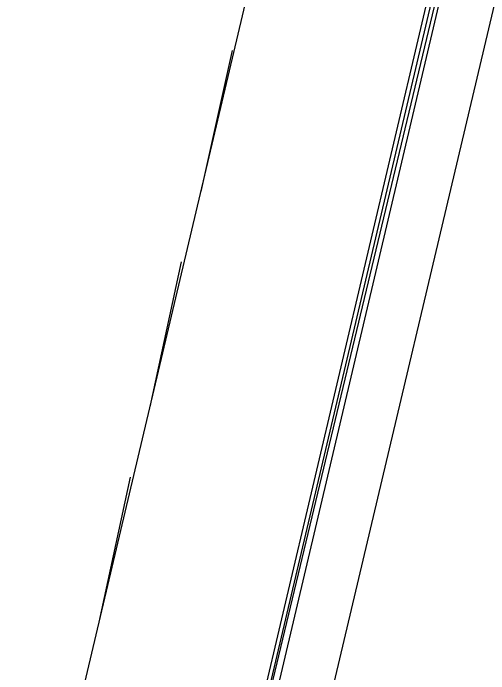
# Model space of a CAD drawing. Header units: feet. Extents: x -84 to 198, y -22 to 181.
# Drawn here: x 87.347 to 88.967, y 17.255 to 19.504 of the extents above; entities that cross this region are included whole.
import ezdxf

# ---------------------------------------------------------------- set-up
doc = ezdxf.new("R2010")
doc.units = ezdxf.units.FT
doc.layers.add('A-LINEA', color=7, linetype='CONTINUOUS')

msp = doc.modelspace()

# ---------------------------------------------------------------- linework, layer by layer
at = {"layer": 'A-LINEA'}
for p, q in [((87.8933, 14.9111), (90.9867, 27.9911)), ((87.3467, 16.1911), (88.2133, 19.8578)), ((87.9867, 18.8978), (88.0933, 19.3778)), ((87.8133, 18.1644), (87.92, 18.6578)), ((87.64, 17.4311), (87.7467, 17.9244))]:
    msp.add_line(p, q, dxfattribs=at)
for points in [[(87.92, 15.9378), (88.84, 19.8311), (88.8267, 19.8444), (87.9067, 15.9378), (87.92, 15.9378)], [(87.9467, 15.9244), (88.8667, 19.8311), (88.8533, 19.8311), (87.92, 15.9378), (87.9333, 15.9378), (87.9467, 15.9244)]]:
    msp.add_lwpolyline(points, dxfattribs=at)

doc.saveas('drawing.dxf')
